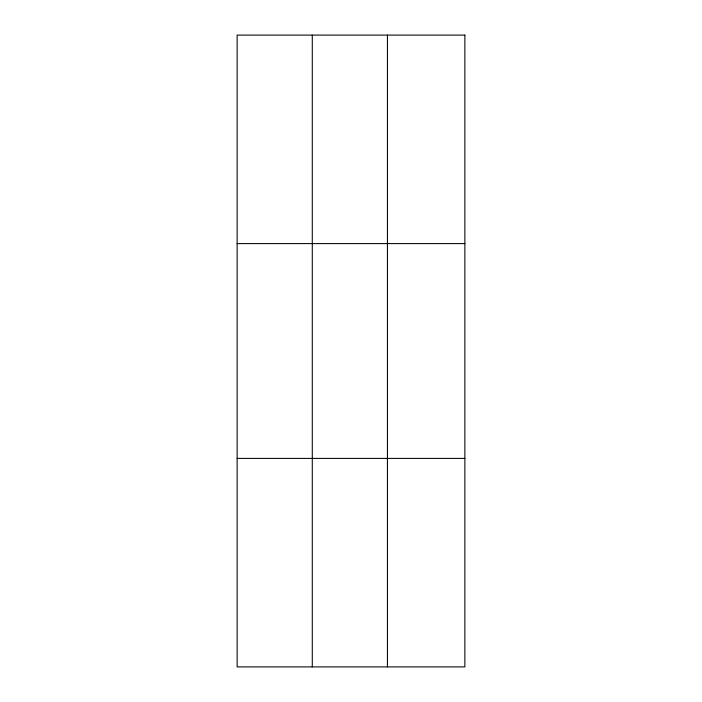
<?xml version="1.0" encoding="UTF-8"?>
<svg xmlns="http://www.w3.org/2000/svg" width="702" height="702" viewBox="0 0 702 702"><rect width="100%" height="100%" fill="white"/><g stroke="black" fill="none" stroke-linecap="round" stroke-linejoin="round"><path stroke-width="1.05" d="M312.285 666.9L312.285 35.1M387.434 666.9L387.434 35.1M237.136 243.594L464.864 243.594M237.136 458.406L464.864 458.406M464.864 35.1L464.864 666.9L237.136 666.9L237.136 35.1L464.864 35.1"/></g></svg>
